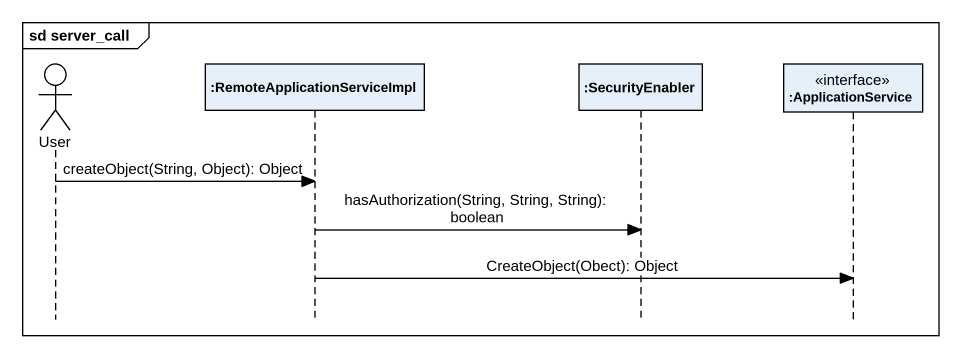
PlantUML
@startuml
mainframe sd server_call
hide footbox
actor User
participant ":RemoteApplicationServiceImpl" as RemoteApplicationServiceImpl
participant ":SecurityEnabler" as SecurityEnabler
participant ":ApplicationService" as ApplicationService <<interface>>

User -> RemoteApplicationServiceImpl : createObject(String, Object): Object
RemoteApplicationServiceImpl -> SecurityEnabler : hasAuthorization(String, String, String): boolean
RemoteApplicationServiceImpl -> ApplicationService : CreateObject(Obect): Object
@enduml
